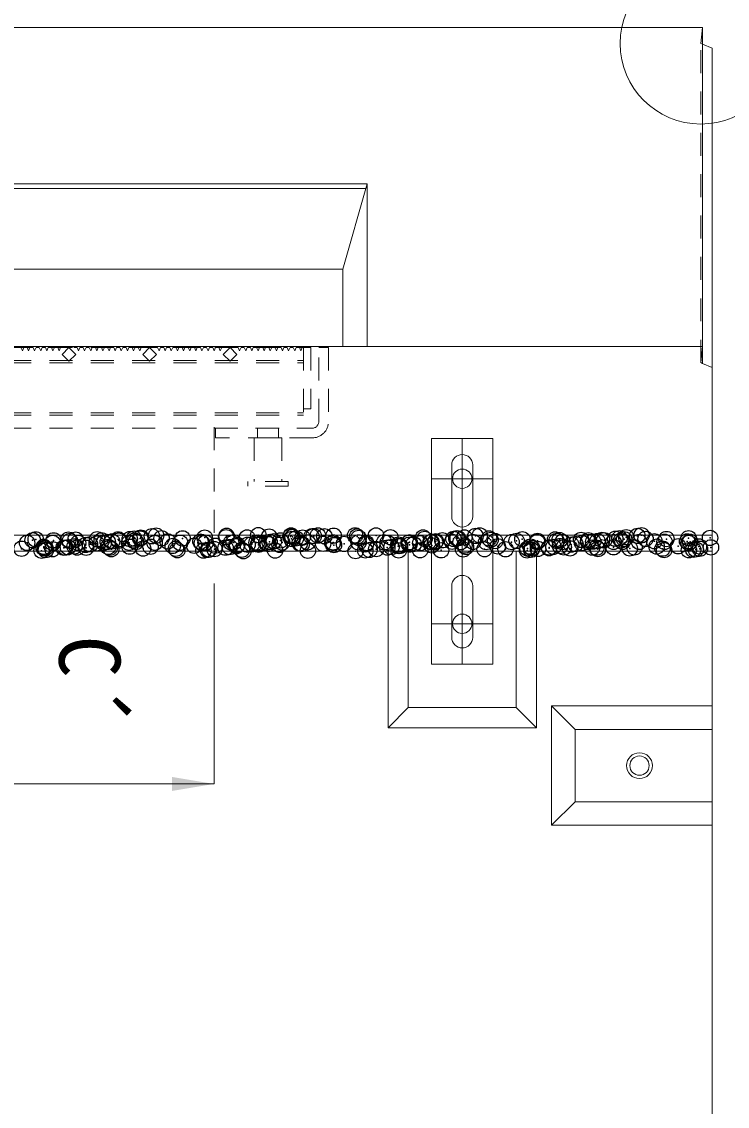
# Model space of a CAD drawing. Units: millimetres at full size; details may follow other scales. Extents: x 5964 to 125098, y -10801 to 28073.
# Drawn here: x 98906 to 99344, y 1794 to 2467 of the extents above; entities that cross this region are included whole.
import ezdxf
from ezdxf.enums import TextEntityAlignment as Align

# ---------------------------------------------------------------- set-up
doc = ezdxf.new("R2010")
doc.units = ezdxf.units.MM
doc.header["$LTSCALE"] = 19
doc.header["$PDMODE"] = 32
doc.header["$PDSIZE"] = 9.5
doc.linetypes.add('USER1', pattern=[1.35, 0.75, -0.6])
doc.linetypes.add('USER4', pattern=[12.8, 11, -0.6, 0.6, -0.6])
for name, color, linetype, lineweight in [('0_2', 7, 'Continuous', 20), ('インサート', 3, 'USER1', 9), ('グレーチング', 7, 'USER1', 5), ('ジョイント', 7, 'Continuous', 9), ('寸法線', 7, 'Continuous', 9), ('引出線', 4, 'Continuous', 13), ('本体', 2, 'Continuous', 9), ('補助線', 8, 'Continuous', 13)]:
    doc.layers.add(name, color=color, linetype=linetype, lineweight=lineweight)
doc.layers.add('ハッチング', color=7, linetype='Continuous')
doc.styles.add('ＭＳ ゴシック', font='')
doc.styles.get('ＭＳ ゴシック').set_extended_font_data('MS Gothic')

# ---------------------------------------------------------------- blocks, each defined once
blk = doc.blocks.new('filled_arrow')
at = {"color": 0, "linetype": 'Continuous', "lineweight": -2}
blk.add_solid([(7.5, 1.25), (0, 0), (7.5, -1.25)], dxfattribs=at)

msp = doc.modelspace()

# ---------------------------------------------------------------- linework, layer by layer
at = {"layer": '0_2'}
msp.add_line((98336.68, 2138.22), (99334.68, 2138.22), dxfattribs=at)
at = {"layer": '0_2', "lineweight": 9}
msp.add_line((99334.68, 2128.87), (99334.68, 2052.57), dxfattribs=at)
at = {"layer": 'インサート'}
for p, q in [((99050.68, 2208.56), (99050.68, 2181.56)), ((99067.68, 2208.56), (99050.68, 2208.56)), ((99067.68, 2208.56), (99067.68, 2181.56)), ((99071.68, 2181.56), (99046.68, 2181.56)), ((99046.68, 2181.56), (99046.68, 2178.56)), ((99071.68, 2181.56), (99071.68, 2178.56)), ((99071.68, 2178.56), (99046.68, 2178.56))]:
    msp.add_line(p, q, dxfattribs=at)
at = {"layer": 'インサート', "linetype": 'USER4', "lineweight": 5}
for p, q in [((99179.68, 2164.22), (99179.68, 2202.22)), ((99160.68, 2183.22), (99198.68, 2183.22)), ((99179.68, 2074.22), (99179.68, 2112.22)), ((99160.68, 2093.22), (99198.68, 2093.22))]:
    msp.add_line(p, q, dxfattribs=at)
at = {"layer": 'インサート', "linetype": 'Continuous'}
for centre in [(99179.68, 2183.22), (99179.68, 2093.22)]:
    msp.add_circle(centre, 6, dxfattribs=at)
at = {"layer": 'インサート', "linetype": 'Continuous', "lineweight": 5}
for radius in [8, 6]:
    msp.add_circle((99289.68, 2005.21), radius, dxfattribs=at)
at = {"layer": 'グレーチング'}
for p, q in [((98590.18, 2264.56), (99081.18, 2264.56)), ((98905.88, 2264.56), (98906.78, 2262.46)), ((98906.78, 2262.46), (98907.68, 2264.56)), ((98907.68, 2264.56), (98909.68, 2264.56)), ((98909.68, 2264.56), (98910.58, 2262.46)), ((98910.58, 2262.46), (98911.48, 2264.56)), ((98911.48, 2264.56), (98913.48, 2264.56)), ((98913.48, 2264.56), (98914.38, 2262.46)), ((98914.38, 2262.46), (98915.28, 2264.56)), ((98915.28, 2264.56), (98917.28, 2264.56)), ((98917.28, 2264.56), (98918.18, 2262.46)), ((98918.18, 2262.46), (98919.08, 2264.56)), ((98919.08, 2264.56), (98921.08, 2264.56)), ((98921.08, 2264.56), (98921.98, 2262.46)), ((98921.98, 2262.46), (98922.88, 2264.56)), ((98922.88, 2264.56), (98924.88, 2264.56)), ((98924.88, 2264.56), (98925.78, 2262.46)), ((98925.78, 2262.46), (98926.68, 2264.56)), ((98926.68, 2264.56), (98928.68, 2264.56)), ((98928.68, 2264.56), (98929.58, 2262.46)), ((98929.58, 2262.46), (98930.48, 2264.56)), ((98930.48, 2264.56), (98932.68, 2264.56)), ((98935.68, 2264.56), (98931.44, 2260.31)), ((98939.92, 2260.31), (98935.68, 2264.56)), ((98938.68, 2264.56), (98940.68, 2264.56)), ((98940.68, 2264.56), (98941.58, 2262.46)), ((98941.58, 2262.46), (98942.48, 2264.56)), ((98942.48, 2264.56), (98944.48, 2264.56)), ((98944.48, 2264.56), (98945.38, 2262.46)), ((98945.38, 2262.46), (98946.28, 2264.56)), ((98946.28, 2264.56), (98948.28, 2264.56)), ((98948.28, 2264.56), (98949.18, 2262.46)), ((98949.18, 2262.46), (98950.08, 2264.56)), ((98950.08, 2264.56), (98952.08, 2264.56)), ((98952.08, 2264.56), (98952.98, 2262.46)), ((98952.98, 2262.46), (98953.88, 2264.56)), ((98953.88, 2264.56), (98955.88, 2264.56)), ((98955.88, 2264.56), (98956.78, 2262.46)), ((98956.78, 2262.46), (98957.68, 2264.56)), ((98957.68, 2264.56), (98959.68, 2264.56)), ((98959.68, 2264.56), (98960.58, 2262.46)), ((98960.58, 2262.46), (98961.48, 2264.56)), ((98961.48, 2264.56), (98963.48, 2264.56)), ((98963.48, 2264.56), (98964.38, 2262.46)), ((98964.38, 2262.46), (98965.28, 2264.56)), ((98965.28, 2264.56), (98967.28, 2264.56)), ((98967.28, 2264.56), (98968.18, 2262.46)), ((98968.18, 2262.46), (98969.08, 2264.56)), ((98969.08, 2264.56), (98971.08, 2264.56)), ((98971.08, 2264.56), (98971.98, 2262.46)), ((98971.98, 2262.46), (98972.88, 2264.56)), ((98972.88, 2264.56), (98974.88, 2264.56)), ((98974.88, 2264.56), (98975.78, 2262.46)), ((98975.78, 2262.46), (98976.68, 2264.56)), ((98976.68, 2264.56), (98978.68, 2264.56)), ((98978.68, 2264.56), (98979.58, 2262.46)), ((98979.58, 2262.46), (98980.48, 2264.56)), ((98980.48, 2264.56), (98982.68, 2264.56)), ((98985.68, 2264.56), (98981.44, 2260.31)), ((98989.92, 2260.31), (98985.68, 2264.56)), ((98988.68, 2264.56), (98990.68, 2264.56)), ((98990.68, 2264.56), (98991.58, 2262.46)), ((98991.58, 2262.46), (98992.48, 2264.56)), ((98992.48, 2264.56), (98994.48, 2264.56)), ((98994.48, 2264.56), (98995.38, 2262.46)), ((98995.38, 2262.46), (98996.28, 2264.56)), ((98996.28, 2264.56), (98998.28, 2264.56)), ((98998.28, 2264.56), (98999.18, 2262.46)), ((98999.18, 2262.46), (99000.08, 2264.56)), ((99000.08, 2264.56), (99002.08, 2264.56)), ((99002.08, 2264.56), (99002.98, 2262.46)), ((99002.98, 2262.46), (99003.88, 2264.56)), ((99003.88, 2264.56), (99005.88, 2264.56)), ((99005.88, 2264.56), (99006.78, 2262.46)), ((99006.78, 2262.46), (99007.68, 2264.56)), ((99007.68, 2264.56), (99009.68, 2264.56)), ((99009.68, 2264.56), (99010.58, 2262.46)), ((99010.58, 2262.46), (99011.48, 2264.56)), ((99011.48, 2264.56), (99013.48, 2264.56)), ((99013.48, 2264.56), (99014.38, 2262.46)), ((99014.38, 2262.46), (99015.28, 2264.56)), ((99015.28, 2264.56), (99017.28, 2264.56)), ((99017.28, 2264.56), (99018.18, 2262.46)), ((99018.18, 2262.46), (99019.08, 2264.56)), ((99019.08, 2264.56), (99021.08, 2264.56)), ((99021.08, 2264.56), (99021.98, 2262.46)), ((99021.98, 2262.46), (99022.88, 2264.56)), ((99022.88, 2264.56), (99024.88, 2264.56)), ((99024.88, 2264.56), (99025.78, 2262.46)), ((99025.78, 2262.46), (99026.68, 2264.56)), ((99026.68, 2264.56), (99028.68, 2264.56)), ((99028.68, 2264.56), (99029.58, 2262.46)), ((99029.58, 2262.46), (99030.48, 2264.56)), ((99030.48, 2264.56), (99032.68, 2264.56)), ((99035.68, 2264.56), (99031.44, 2260.31)), ((99039.92, 2260.31), (99035.68, 2264.56)), ((99038.68, 2264.56), (99040.68, 2264.56)), ((99040.68, 2264.56), (99041.58, 2262.46)), ((99041.58, 2262.46), (99042.48, 2264.56)), ((99042.48, 2264.56), (99044.48, 2264.56)), ((99044.48, 2264.56), (99045.38, 2262.46)), ((99045.38, 2262.46), (99046.28, 2264.56)), ((99046.28, 2264.56), (99048.28, 2264.56)), ((99048.28, 2264.56), (99049.18, 2262.46)), ((99049.18, 2262.46), (99050.08, 2264.56)), ((99050.08, 2264.56), (99052.08, 2264.56)), ((99052.08, 2264.56), (99052.98, 2262.46)), ((99052.98, 2262.46), (99053.88, 2264.56)), ((99053.88, 2264.56), (99055.88, 2264.56)), ((99055.88, 2264.56), (99056.78, 2262.46)), ((99056.78, 2262.46), (99057.68, 2264.56)), ((99057.68, 2264.56), (99059.68, 2264.56)), ((99059.68, 2264.56), (99060.58, 2262.46)), ((99060.58, 2262.46), (99061.48, 2264.56)), ((99061.48, 2264.56), (99063.48, 2264.56)), ((99063.48, 2264.56), (99064.38, 2262.46)), ((99064.38, 2262.46), (99065.28, 2264.56)), ((99065.28, 2264.56), (99067.28, 2264.56)), ((99067.28, 2264.56), (99068.18, 2262.46)), ((99068.18, 2262.46), (99069.08, 2264.56)), ((99069.08, 2264.56), (99071.08, 2264.56)), ((99071.08, 2264.56), (99071.98, 2262.46)), ((99071.98, 2262.46), (99072.88, 2264.56)), ((99072.88, 2264.56), (99074.88, 2264.56)), ((99074.88, 2264.56), (99075.78, 2262.46)), ((99075.78, 2262.46), (99076.68, 2264.56)), ((99076.68, 2264.56), (99078.68, 2264.56)), ((99078.68, 2264.56), (99079.58, 2262.46)), ((99079.58, 2262.46), (99080.48, 2264.56)), ((99085.68, 2264.56), (99081.18, 2264.56)), ((99081.18, 2264.56), (99081.18, 2214.56)), ((99081.18, 2264.56), (99081.18, 2226.56)), ((99085.68, 2264.56), (99085.68, 2226.56)), ((99090.68, 2218.56), (99090.68, 2264.56)), ((99096.68, 2264.56), (99090.68, 2264.56)), ((99096.68, 2264.56), (99096.68, 2218.56)), ((98590.18, 2256.56), (99081.18, 2256.56)), ((98590.18, 2255.06), (99081.18, 2255.06)), ((98931.44, 2260.31), (98935.68, 2256.07)), ((98935.68, 2256.07), (98939.92, 2260.31)), ((98981.44, 2260.31), (98985.68, 2256.07)), ((98985.68, 2256.07), (98989.92, 2260.31)), ((99031.44, 2260.31), (99035.68, 2256.07)), ((99035.68, 2256.07), (99039.92, 2260.31)), ((98590.18, 2224.06), (99081.18, 2224.06)), ((98590.18, 2222.56), (99081.18, 2222.56)), ((99085.68, 2226.56), (99081.18, 2226.56)), ((98590.18, 2214.56), (99081.18, 2214.56)), ((99025.68, 2214.56), (99086.68, 2214.56)), ((99026.68, 2208.56), (99026.68, 2214.56)), ((99052.68, 2214.56), (99052.68, 2208.56)), ((99065.68, 2214.56), (99065.68, 2208.56)), ((99086.68, 2208.56), (99026.68, 2208.56))]:
    msp.add_line(p, q, dxfattribs=at)
for radius in [4, 10]:
    msp.add_arc((99086.68, 2218.56), radius, 270, 0, dxfattribs=at)
at = {"layer": 'ジョイント'}
for p, q in [((99198.68, 2208.22), (99160.68, 2208.22)), ((99160.68, 2208.22), (99160.68, 2068.22)), ((99198.68, 2208.22), (99198.68, 2068.22)), ((99173.18, 2191.72), (99173.18, 2159.72)), ((99186.18, 2191.72), (99186.18, 2159.72)), ((99173.18, 2084.72), (99173.18, 2116.72)), ((99186.18, 2084.72), (99186.18, 2116.72)), ((99198.68, 2068.22), (99160.68, 2068.22))]:
    msp.add_line(p, q, dxfattribs=at)
for centre, start, end in [((99179.68, 2191.72), 0, 180), ((99179.68, 2159.72), 180, 0), ((99179.68, 2116.72), 0, 180), ((99179.68, 2084.72), 180, 0)]:
    msp.add_arc(centre, 6.5, start, end, dxfattribs=at)
at = {"layer": 'ハッチング'}
for p in [(98909.74, 2143.34), (98913.15, 2145.05), (98915.03, 2145.6), (98925.56, 2143.36), (98926.14, 2144.98), (98935.36, 2145.42), (98936.3, 2144.57), (98939.86, 2145.48), (98941.38, 2143.39), (98946.09, 2142.16), (98948.74, 2142.51), (98952.87, 2143.06), (98953.16, 2145.65), (98955.99, 2144.98), (98957.2, 2143.42), (98959.77, 2143.96), (98962.41, 2144.31), (98966.15, 2145.58), (98966.54, 2144.86), (98973.02, 2143.45), (98973.44, 2145.76), (98976.08, 2146.11), (98976.31, 2144.8), (98977.25, 2143.94), (98979.88, 2146.08), (98980.21, 2146.66), (98987.11, 2147.56), (98988.84, 2143.48), (98989.76, 2147.91), (98993.17, 2146.25), (98996.94, 2144.35), (99004.66, 2143.51), (99006.17, 2146.19), (99013.34, 2141.66), (99017.27, 2144.18), (99018.21, 2143.32), (99019.89, 2146.68), (99020.48, 2143.54), (99033.19, 2146.85), (99033.48, 2147.78), (99036.3, 2143.57), (99037.9, 2143.73), (99040.05, 2142.09), (99046.18, 2146.79), (99046.5, 2142.23), (99049.14, 2142.58), (99052.12, 2143.59), (99053.17, 2148.19), (99053.27, 2143.12), (99053.35, 2142.26), (99058.22, 2143.55), (99059.16, 2142.7), (99059.9, 2147.28), (99060.17, 2144.03), (99062.81, 2144.38), (99066.35, 2142.19), (99066.94, 2144.92), (99067.94, 2143.62), (99073.2, 2147.45), (99073.49, 2148.01), (99073.84, 2145.83), (99074.43, 2147.15), (99076.49, 2146.18), (99078.85, 2143.1), (99080.07, 2142.69), (99080.62, 2146.72), (99083.76, 2143.65), (99086.19, 2147.39), (99087.52, 2147.63), (99090.16, 2147.98), (99093.37, 2142.86), (99094.12, 2147.56), (99099.18, 2142.93), (99099.58, 2143.68), (99099.91, 2147.88), (99100.11, 2142.07), (99106.36, 2142.8), (99113.21, 2148.05), (99114.45, 2147.39), (99115.39, 2146.53), (99115.4, 2143.71), (99119.8, 2142.48), (99120.08, 2143.29), (99126.21, 2147.99), (99131.22, 2143.74), (99133.38, 2143.46), (99135.08, 2146.94), (99140.13, 2142.31), (99146.37, 2143.4), (99146.9, 2142.29), (99147.04, 2143.77), (99149.54, 2142.64), (99153.67, 2143.19), (99155.4, 2146.76), (99156.34, 2145.91), (99160.09, 2143.89), (99160.57, 2144.09), (99160.76, 2141.86), (99162.86, 2143.8), (99163.22, 2144.44), (99167.35, 2144.99), (99173.39, 2144.06), (99174.25, 2145.89), (99176.03, 2146.32), (99176.89, 2146.24), (99178.68, 2143.82), (99181.02, 2146.79), (99181.09, 2141.68), (99186.39, 2144), (99187.92, 2147.69), (99190.57, 2148.04), (99194.5, 2143.85), (99196.36, 2146.14), (99197.29, 2145.28), (99200.11, 2144.49), (99210.32, 2143.88), (99213.4, 2144.66), (99216.98, 2145.69), (99226.14, 2143.91), (99226.4, 2144.6), (99237.31, 2145.52), (99238.25, 2144.66), (99240.12, 2145.1), (99241.96, 2143.94), (99247.3, 2142.36), (99249.95, 2142.71), (99253.42, 2145.26), (99254.08, 2143.25), (99257.78, 2143.97), (99257.94, 2145.07), (99260.98, 2144.16), (99263.62, 2144.51), (99266.41, 2145.2), (99267.75, 2145.05), (99273.6, 2144), (99274.65, 2145.96), (99277.29, 2146.31), (99278.27, 2144.89), (99279.2, 2144.04), (99280.13, 2145.7), (99281.42, 2146.85), (99288.32, 2147.76), (99289.42, 2144.03), (99290.97, 2148.11), (99293.43, 2145.87), (99298.89, 2144.44), (99305.24, 2144.05), (99306.43, 2145.8), (99319.22, 2144.27), (99320.15, 2146.3), (99320.16, 2143.41), (99321.06, 2144.08), (99333.44, 2146.47), (98906.3, 2139.79), (98918.74, 2138.56), (98920.02, 2140.28), (98920.09, 2140.97), (98921.03, 2140.11), (98921.39, 2138.91), (98925.52, 2139.45), (98932.42, 2140.36), (98933.31, 2140.45), (98935.06, 2140.71), (98939.19, 2141.25), (98940.72, 2140.52), (98946.31, 2140.39), (98960.03, 2140.88), (98961.04, 2140.34), (98961.98, 2139.48), (98973.33, 2141.05), (98981.67, 2139.89), (98986.32, 2140.99), (99000.04, 2141.49), (99002, 2139.72), (99002.93, 2138.86), (99019.15, 2138.63), (99021.79, 2138.98), (99022.62, 2139.27), (99025.92, 2139.52), (99026.33, 2141.59), (99032.82, 2140.43), (99035.47, 2140.78), (99039.6, 2141.32), (99042.95, 2139.1), (99043.89, 2138.24), (99063.58, 2138.65), (99083.91, 2138.47), (99113.53, 2138.27), (99119.55, 2138.69), (99122.19, 2139.04), (99126.32, 2139.59), (99133.22, 2140.49), (99135.87, 2140.84), (99140, 2141.39), (99140.25, 2138.7), (99141.07, 2141.45), (99153.54, 2138.87), (99166.54, 2138.8), (99180.26, 2139.3), (99182.02, 2140.82), (99193.56, 2139.47), (99201.71, 2141.23), (99206.55, 2139.41), (99219.95, 2138.76), (99220.27, 2139.9), (99222.04, 2141.06), (99222.6, 2139.11), (99222.98, 2140.2), (99226.73, 2139.65), (99233.57, 2140.07), (99233.63, 2140.56), (99236.27, 2140.91), (99240.4, 2141.45), (99242.67, 2140.61), (99246.57, 2140.01), (99260.29, 2140.5), (99263, 2140.43), (99263.93, 2139.58), (99273.58, 2140.67), (99283.62, 2139.99), (99286.58, 2140.61), (99300.3, 2141.1), (99303.95, 2139.81), (99304.89, 2138.95), (99313.6, 2141.27), (99320.36, 2138.82), (99323, 2139.17), (99324.58, 2139.36), (99326.59, 2141.21), (99327.13, 2139.72), (99334.03, 2140.62)]:
    msp.add_point(p, dxfattribs=at)
at = {"layer": '寸法線'}
for p in [(99025.68, 2118.22), (98645.68, 1993.85)]:
    msp.add_line(p, (99025.68, 1993.85), dxfattribs=at)
at = {"layer": '引出線', "lineweight": 9}
msp.add_circle((99327.68, 2453.22), 50, dxfattribs=at)
at = {"layer": '本体', "lineweight": 20}
for p, q in [((98342.68, 2463.22), (99328.68, 2463.22)), ((99334.68, 2450.22), (99328.68, 2452.79)), ((99334.68, 2138.22), (99334.68, 2450.22)), ((98342.68, 2265.19), (99328.68, 2265.19)), ((99334.68, 2252.2), (99328.68, 2254.78)), ((98336.68, 2148.22), (99334.68, 2148.22)), ((98336.68, 2138.22), (99334.68, 2138.22)), ((99334.68, 688.22), (99334.68, 2138.22))]:
    msp.add_line(p, q, dxfattribs=at)
at = {"layer": '本体', "color": 4, "linetype": 'USER1', "lineweight": 5}
for p, q in [((99328.68, 2463.22), (99327.68, 2453.22)), ((99327.68, 2255.2), (99327.68, 2453.22)), ((99328.68, 2452.79), (99327.68, 2453.22)), ((99328.68, 2265.2), (99327.68, 2255.2)), ((99328.68, 2254.78), (99327.68, 2255.2))]:
    msp.add_line(p, q, dxfattribs=at)
at = {"layer": '本体', "lineweight": 5}
for p, q in [((99328.68, 2463.22), (99328.68, 2254.77)), ((98551.53, 2363.22), (99119.83, 2363.22))]:
    msp.add_line(p, q, dxfattribs=at)
at = {"layer": '本体'}
for p, q in [((98550.68, 2366.22), (99120.68, 2366.22)), ((99105.68, 2313.22), (99120.68, 2366.22)), ((99120.68, 2366.22), (99120.68, 2265.19)), ((98565.68, 2313.22), (99105.68, 2313.22)), ((99105.68, 2313.22), (99105.68, 2265.19)), ((99133.68, 2028.72), (99133.68, 2138.22)), ((99146.18, 2041.22), (99146.18, 2138.22)), ((99213.18, 2041.22), (99213.18, 2138.22)), ((99225.68, 2028.72), (99225.68, 2138.22)), ((99146.18, 2041.22), (99133.68, 2028.72)), ((99146.18, 2041.22), (99213.18, 2041.22)), ((99213.18, 2041.22), (99225.68, 2028.72)), ((99235.18, 2042.21), (99235.18, 1968.21)), ((99334.68, 2042.21), (99235.18, 2042.21)), ((99249.68, 2027.71), (99235.18, 2042.21)), ((99133.68, 2028.72), (99225.68, 2028.72)), ((99249.68, 2027.71), (99249.68, 1982.71)), ((99334.68, 2027.71), (99249.68, 2027.71)), ((99249.68, 1982.71), (99235.18, 1968.21)), ((99249.68, 1982.71), (99334.68, 1982.71)), ((99235.18, 1968.21), (99334.68, 1968.21))]:
    msp.add_line(p, q, dxfattribs=at)
at = {"layer": '本体', "linetype": 'USER1'}
msp.add_line((99025.68, 2215.21), (99025.68, 2148.22), dxfattribs=at)
at = {"layer": '補助線'}
for p, q in [((99050.68, 2208.56), (99067.68, 2208.56)), ((99050.68, 2208.56), (99067.68, 2208.56)), ((99179.68, 2208.22), (99179.68, 2068.22)), ((99198.68, 2138.22), (99160.68, 2138.22))]:
    msp.add_line(p, q, dxfattribs=at)

# ---------------------------------------------------------------- block references
at = {"layer": '寸法線', "xscale": 3.47, "yscale": 3.47, "rotation": 180}
msp.add_blockref('filled_arrow', (99025.68, 1993.85), dxfattribs=at)

# ---------------------------------------------------------------- texts
at = {"layer": '0_2', "style": 'ＭＳ ゴシック'}
msp.add_text('C´', height=37.98, rotation=270, dxfattribs=at).set_placement((98918.23, 2085.89), align=Align.BOTTOM_LEFT)

doc.saveas('drawing.dxf')
